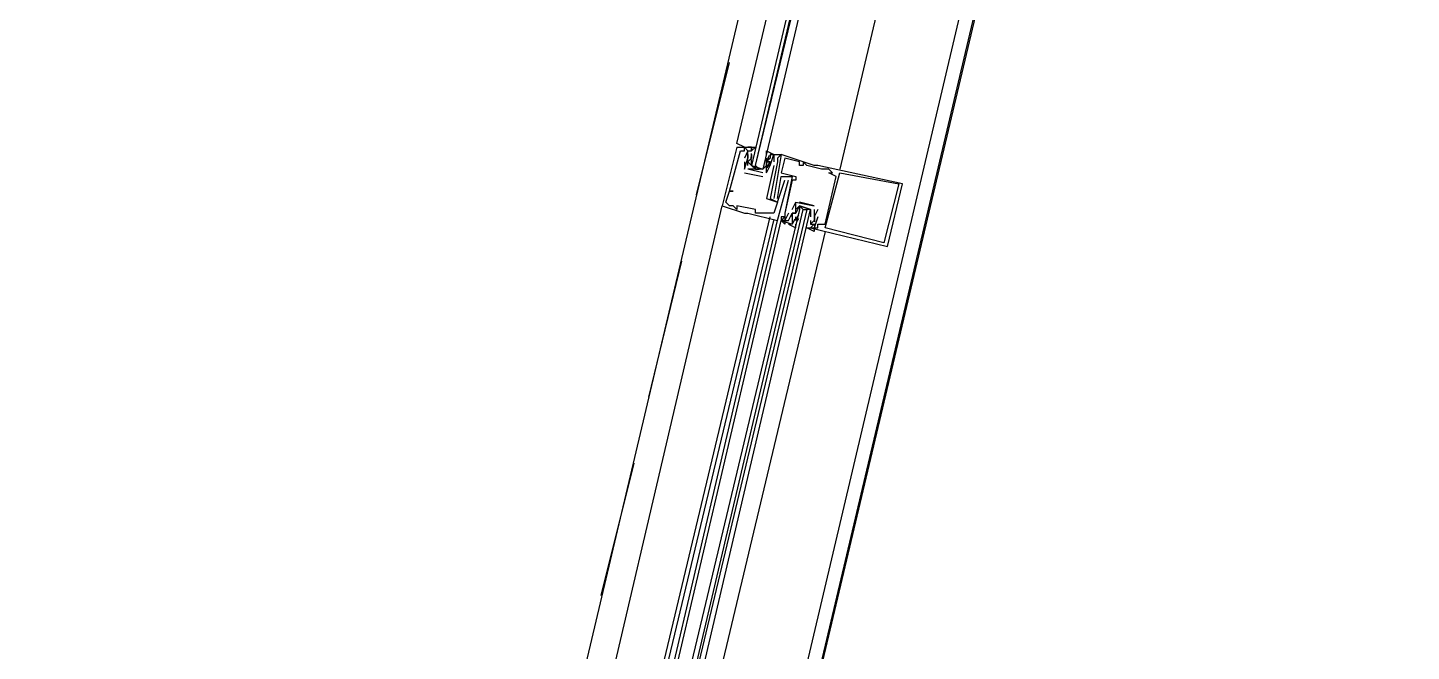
# Model space of a CAD drawing. Header units: feet. Extents: x -84 to 198, y -22 to 181.
# Drawn here: x 88.47 to 93.49, y 21.96 to 24.22 of the extents above; entities that cross this region are included whole.
import ezdxf

# ---------------------------------------------------------------- set-up
doc = ezdxf.new("R2010")
doc.units = ezdxf.units.FT
doc.layers.add('A-LINEA', color=7, linetype='CONTINUOUS')

msp = doc.modelspace()

# ---------------------------------------------------------------- linework, layer by layer
at = {"layer": 'A-LINEA'}
for p, q in [((89.6, 14.5378), (92.6933, 27.6178)), ((91.8, 27.4578), (89.9867, 19.7778)), ((92.56, 27.2844), (90.7467, 19.6044)), ((90.8933, 23.6178), (91.0133, 24.0978)), ((91.04, 23.7911), (91.04, 23.7911)), ((91.0533, 23.7778), (91.0533, 23.7778)), ((91.0667, 23.7911), (91.0667, 23.7911)), ((91.0667, 23.7778), (91.0667, 23.7778)), ((91.0667, 23.7511), (91.0667, 23.7511)), ((91.08, 23.7778), (91.08, 23.7778)), ((91.08, 23.7644), (91.08, 23.7644)), ((91.08, 23.7644), (91.08, 23.7644)), ((91.08, 23.7511), (91.08, 23.7511)), ((91.08, 23.7511), (91.08, 23.7511)), ((91.08, 23.7511), (91.08, 23.7511)), ((91.0925, 23.7355), (91.0919, 23.7559)), ((91.0932, 23.7546), (91.0922, 23.7665)), ((91.0926, 23.7493), (91.0923, 23.7676)), ((91.0933, 23.7911), (91.0933, 23.7911)), ((91.0933, 23.7778), (91.0933, 23.7778)), ((91.0933, 23.7644), (91.0933, 23.7644)), ((91.0933, 23.7644), (91.0933, 23.7511)), ((91.1467, 23.7511), (91.1467, 23.7511)), ((91.1467, 23.7378), (91.1467, 23.7511)), ((91.1467, 23.7511), (91.1467, 23.7511)), ((91.157, 23.7604), (91.1485, 23.7441)), ((91.1552, 23.7533), (91.1489, 23.7432)), ((91.16, 23.7644), (91.16, 23.7644)), ((91.1733, 23.7644), (91.1733, 23.7644)), ((91.1733, 23.7511), (91.1733, 23.7511)), ((91.1867, 23.7511), (91.1867, 23.7511)), ((91.2, 23.7644), (91.2, 23.7644)), ((91.2, 23.7644), (91.2, 23.7644)), ((91.2133, 23.7511), (91.2133, 23.7511)), ((91.0667, 23.7378), (91.0667, 23.7111)), ((91.0667, 23.7378), (91.0667, 23.7378)), ((91.0667, 23.7111), (91.0667, 23.7111)), ((91.0667, 23.7111), (91.0667, 23.7111)), ((91.0667, 23.6978), (91.1333, 23.6844)), ((91.0667, 23.6978), (91.0667, 23.6978)), ((91.08, 23.7111), (91.08, 23.7111)), ((91.1333, 23.6978), (91.08, 23.7111)), ((91.08, 23.7111), (91.08, 23.7111)), ((91.0932, 23.728), (91.0922, 23.7399)), ((91.0933, 23.7378), (91.0933, 23.7378)), ((91.0933, 23.7244), (91.0933, 23.7244)), ((91.1067, 23.7111), (91.12, 23.7111)), ((91.1333, 23.7244), (91.1333, 23.7244)), ((91.1333, 23.6978), (91.1333, 23.6978)), ((91.1333, 23.6978), (91.1333, 23.6978)), ((91.1467, 23.7378), (91.1467, 23.7378)), ((91.1467, 23.7378), (91.1467, 23.7378)), ((91.1467, 23.7244), (91.1467, 23.7244)), ((91.1467, 23.6978), (91.1467, 23.6978)), ((91.1467, 23.6978), (91.1467, 23.6978)), ((91.158, 23.735), (91.1484, 23.717)), ((91.1552, 23.7267), (91.1489, 23.7165)), ((91.16, 23.7378), (91.16, 23.7378)), ((91.16, 23.7244), (91.16, 23.7244)), ((91.16, 23.7244), (91.16, 23.7244)), ((91.1733, 23.7378), (91.1733, 23.7378)), ((91.1733, 23.7244), (91.1733, 23.7244)), ((91.1867, 23.7378), (91.1867, 23.7378)), ((91.1867, 23.7378), (91.1867, 23.7378)), ((91.2, 23.6978), (91.2, 23.6978)), ((91.2667, 23.7378), (91.2667, 23.7378)), ((91.2667, 23.7244), (91.2667, 23.7244)), ((91.28, 23.7378), (91.28, 23.7378)), ((91.28, 23.7244), (91.28, 23.7244)), ((91.2933, 23.7244), (91.2933, 23.7244)), ((91.32, 23.7244), (91.32, 23.7244)), ((91.3333, 23.7244), (91.3333, 23.7244)), ((91.3467, 23.7111), (91.3467, 23.7111)), ((91.36, 23.7111), (91.36, 23.7111)), ((91.3733, 23.7111), (91.3733, 23.7111)), ((91.3733, 23.6978), (91.3733, 23.6978)), ((91.3867, 23.6978), (91.3867, 23.6978)), ((91.4133, 23.6978), (91.4133, 23.6978)), ((91.1333, 23.6844), (91.1333, 23.6844)), ((91.1867, 23.6844), (91.1867, 23.6844)), ((91.2, 23.6844), (91.2, 23.6844)), ((91.2133, 23.6711), (91.2133, 23.6711)), ((91.2267, 23.6711), (91.2267, 23.6711)), ((91.24, 23.6844), (91.24, 23.6844)), ((91.24, 23.6711), (91.24, 23.6711)), ((91.2533, 23.6844), (91.2533, 23.6844)), ((91.2533, 23.6711), (91.2533, 23.6711)), ((91.4, 23.6844), (91.4, 23.6844)), ((91.6267, 23.6578), (91.6267, 23.6578)), ((91.64, 23.6578), (91.64, 23.6578)), ((91.0133, 23.6311), (91.0133, 23.6311)), ((91.0133, 23.6311), (91.0133, 23.6311)), ((91.0267, 23.6311), (91.0267, 23.6311)), ((91.1467, 23.6044), (91.1467, 23.6044)), ((91.16, 23.6044), (91.16, 23.6044)), ((91.1733, 23.6044), (91.1733, 23.6044)), ((91.1867, 23.6044), (91.1867, 23.6044)), ((90.1867, 20.1644), (90.9867, 23.5778)), ((90.9867, 23.5778), (90.9867, 23.5778)), ((91, 23.5911), (91, 23.5911)), ((91.0133, 23.5778), (91.0133, 23.5778)), ((91.0267, 23.5778), (91.0267, 23.5778)), ((91.04, 23.5778), (91.04, 23.5778)), ((91.04, 23.5644), (91.04, 23.5644)), ((91.0667, 23.5511), (91.0667, 23.5511)), ((91.08, 23.5511), (91.08, 23.5511)), ((91.1067, 23.5644), (91.1067, 23.5644)), ((91.1067, 23.5511), (91.1067, 23.5511)), ((91.12, 23.5511), (91.12, 23.5511)), ((91.1333, 23.5511), (91.1333, 23.5511)), ((91.1733, 23.5511), (91.1733, 23.5511)), ((91.1867, 23.5911), (91.1867, 23.5911)), ((91.1867, 23.5911), (91.1867, 23.5911)), ((91.2133, 23.5511), (91.2133, 23.5511)), ((91.2133, 23.5511), (91.2133, 23.5511)), ((91.2267, 23.5511), (91.2267, 23.5511)), ((91.24, 23.5644), (91.24, 23.5644)), ((91.24, 23.5511), (91.24, 23.5511)), ((91.24, 23.5511), (91.24, 23.5511)), ((91.2533, 23.5911), (91.2533, 23.5911)), ((91.2533, 23.5911), (91.2533, 23.5911)), ((91.2533, 23.5511), (91.2533, 23.5511)), ((91.2553, 23.5273), (91.2649, 23.5452)), ((91.2582, 23.5355), (91.2644, 23.5457)), ((91.32, 23.5778), (91.2667, 23.5911)), ((91.2667, 23.5911), (91.2667, 23.5911)), ((91.2667, 23.5511), (91.2667, 23.5511)), ((91.28, 23.5644), (91.2933, 23.5644)), ((91.3067, 23.5511), (91.3067, 23.5511)), ((91.32, 23.5778), (91.32, 23.5778)), ((91.32, 23.5778), (91.32, 23.5778)), ((91.32, 23.5644), (91.32, 23.5644)), ((91.32, 23.5644), (91.32, 23.5378)), ((91.32, 23.5644), (91.32, 23.5644)), ((91.3333, 23.5644), (91.3333, 23.5644)), ((90.3467, 20.1244), (91.16, 23.5378)), ((90.36, 20.1244), (91.1733, 23.5244)), ((90.3867, 20.1111), (91.1867, 23.5244)), ((90.4, 20.1111), (91.2, 23.5244)), ((91.1867, 23.5244), (91.1867, 23.5244)), ((91.2, 23.5378), (91.2, 23.5378)), ((91.2, 23.5244), (91.2, 23.5244)), ((91.2, 23.5244), (91.2, 23.5244)), ((91.2, 23.5244), (91.2, 23.5244)), ((91.2, 23.5244), (91.2, 23.5244)), ((91.2, 23.5244), (91.2, 23.5244)), ((91.2133, 23.5378), (91.2133, 23.5378)), ((91.2133, 23.5378), (91.2133, 23.5378)), ((91.2133, 23.5244), (91.2133, 23.5244)), ((91.2133, 23.5244), (91.2133, 23.5244)), ((91.2267, 23.5244), (91.2267, 23.5244)), ((91.24, 23.5378), (91.24, 23.5378)), ((91.24, 23.5111), (91.24, 23.5111)), ((91.243, 23.5152), (91.2515, 23.5314)), ((91.2533, 23.5378), (91.2533, 23.5378)), ((91.2533, 23.5244), (91.2533, 23.5378)), ((91.2533, 23.5244), (91.2533, 23.5244)), ((91.2582, 23.5222), (91.2644, 23.5324)), ((91.3067, 23.5244), (91.3067, 23.5111)), ((91.3067, 23.5244), (91.3067, 23.5244)), ((91.3067, 23.5111), (91.3067, 23.5111)), ((91.3067, 23.4978), (91.3067, 23.4978)), ((91.3068, 23.5209), (91.3078, 23.509)), ((91.32, 23.5378), (91.32, 23.5244)), ((91.32, 23.5378), (91.32, 23.5378)), ((91.32, 23.5378), (91.32, 23.5378)), ((91.32, 23.5244), (91.32, 23.5244)), ((91.32, 23.4978), (91.32, 23.4978)), ((91.3201, 23.5342), (91.3212, 23.5224)), ((91.3208, 23.5129), (91.3211, 23.4946)), ((91.3209, 23.5401), (91.3214, 23.5197)), ((91.3333, 23.5378), (91.3333, 23.5378)), ((91.3333, 23.5111), (91.3333, 23.5111)), ((91.3333, 23.4978), (91.3333, 23.4978)), ((91.36, 23.5111), (91.36, 23.5111)), ((91.36, 23.4978), (91.36, 23.4978)), ((91.36, 23.4844), (90.5467, 20.0711)), ((91.5733, 23.4444), (91.5733, 23.4444)), ((91.5867, 23.4311), (91.5867, 23.4311)), ((90.72, 22.8844), (90.84, 23.3778)), ((90.5467, 22.1644), (90.6667, 22.6444))]:
    msp.add_line(p, q, dxfattribs=at)
for points in [[(126.2667, 36.6311), (119.2267, 38.2978), (119.16, 37.9644), (109.12, 40.3378), (105.48, 24.9378), (96.3733, 27.2578), (96.2667, 26.7644), (92.6933, 27.6178), (92.1333, 25.2311), (89.6, 14.5378), (77.3867, 17.4311), (77.2267, 16.7778), (73.6667, 17.6178), (72.7067, 13.6044), (71.9067, 10.1778)], [(92.28, 27.3511), (91.8533, 25.5778), (91.4133, 23.7111)], [(91.0667, 23.7911), (91.0667, 23.7911), (91.04, 23.8044), (91.48, 25.6578)], [(91.5467, 25.6444), (91.0933, 23.7244), (91.1067, 23.7111), (91.1067, 23.7244), (91.56, 25.6444)], [(91.5867, 25.6311), (91.1333, 23.7111), (91.12, 23.7111), (91.1067, 23.7244), (91.5733, 25.6444)], [(91.0667, 23.7911), (91.0667, 23.7911), (91.04, 23.8044)], [(91.0667, 23.7911), (91.0667, 23.7911), (91.04, 23.8044)], [(91.04, 23.7911), (90.9867, 23.5778), (91.0667, 23.5511), (91.08, 23.5511), (91.1867, 23.5244), (91.2267, 23.6711)], [(91, 23.5911), (91.0133, 23.6311), (91.0267, 23.6311), (91.0133, 23.6311), (91.0533, 23.7778), (91.0667, 23.7778), (91.0667, 23.7911), (91.08, 23.7778), (91.0667, 23.7511)], [(91.04, 23.7911), (91.0933, 23.7911), (91.0933, 23.7778), (91.0933, 23.7778)], [(91.0667, 23.7111), (91.08, 23.7511), (91.08, 23.7644), (91.08, 23.7511), (91.08, 23.7644)], [(91.08, 23.7244), (91.08, 23.7511), (91.08, 23.7778), (91.0933, 23.7778), (91.0933, 23.7911), (91.08, 23.7911), (91.1067, 23.7911), (91.0933, 23.7778)], [(91.1467, 23.7644), (91.1467, 23.7778), (91.1733, 23.7644), (91.16, 23.7644), (91.16, 23.7511), (91.1467, 23.7378), (91.16, 23.7378), (91.1467, 23.7378), (91.1467, 23.7244), (91.1333, 23.7111), (91.08, 23.7111)], [(91.0933, 23.7511), (91.08, 23.7378), (91.0933, 23.7244), (91.1333, 23.7111), (91.1467, 23.7244), (91.1467, 23.7378)], [(91.1467, 23.6978), (91.16, 23.7244), (91.16, 23.7244), (91.1733, 23.7644), (91.1733, 23.7511), (91.1733, 23.7378)], [(91.1467, 23.6978), (91.1467, 23.7378), (91.1467, 23.7244), (91.16, 23.7244), (91.16, 23.7378), (91.1467, 23.7378), (91.1467, 23.7511), (91.1467, 23.7511)], [(91.16, 23.7644), (91.2, 23.7644), (91.1867, 23.7511), (91.1867, 23.7378), (91.16, 23.6044), (91.1867, 23.5911), (91.2133, 23.6711), (91.2133, 23.6711)], [(91.3067, 23.4978), (91.5867, 23.4311), (91.64, 23.6578), (91.3333, 23.7244), (91.32, 23.7244), (91.2, 23.7644), (91.1867, 23.6844), (91.1733, 23.6044)], [(91.3333, 23.5378), (91.32, 23.4978), (91.3333, 23.4978), (91.3333, 23.5111), (91.36, 23.5111), (91.4, 23.6844), (91.3733, 23.6978), (91.3867, 23.6978), (91.3733, 23.7111), (91.36, 23.7111), (91.3467, 23.7111), (91.2933, 23.7244), (91.28, 23.7378), (91.28, 23.7244), (91.2667, 23.7244), (91.2667, 23.7378), (91.2133, 23.7511), (91.2, 23.6978), (91.2533, 23.6844), (91.2533, 23.6711), (91.24, 23.6711), (91.2133, 23.5511), (91.2133, 23.5511)], [(91.1733, 23.7244), (91.1467, 23.6044), (91.1867, 23.5911), (91.1733, 23.5511), (91.1333, 23.5511), (91.12, 23.5511), (91.1067, 23.5511), (91.1067, 23.5644), (91.04, 23.5778), (91.04, 23.5644), (91.0267, 23.5778), (91.0133, 23.5778), (91, 23.5911)], [(91.6267, 23.6578), (91.5733, 23.4444), (91.36, 23.4978), (91.4133, 23.6978), (91.6267, 23.6578)], [(91.1867, 23.6044), (91.2, 23.6844), (91.24, 23.6844), (91.2133, 23.5511), (91.2133, 23.5378), (91.2133, 23.5244), (91.2, 23.5244), (91.2133, 23.5378), (91.2, 23.5378), (91.2, 23.5244), (91.24, 23.5111)], [(90.4933, 20.0844), (91.3067, 23.5644), (91.2933, 23.5644), (90.4667, 20.0978), (91.28, 23.5644), (91.2667, 23.5778), (91.2667, 23.5644), (90.44, 20.0978)], [(91.2267, 23.5511), (91.2133, 23.5244), (91.2267, 23.5244), (91.24, 23.5511), (91.24, 23.5511)], [(91.3067, 23.5644), (91.2667, 23.5778), (91.2533, 23.5511), (91.24, 23.5511), (91.24, 23.5378), (91.24, 23.5244), (91.24, 23.5111), (91.2267, 23.5111), (91.2533, 23.4978), (91.2533, 23.5111)], [(91.24, 23.5644), (91.2533, 23.5911), (91.2533, 23.5911)], [(91.24, 23.5378), (91.24, 23.5511), (91.2533, 23.5511), (91.2533, 23.5911), (91.32, 23.5778)], [(91.2533, 23.5511), (91.2533, 23.5644), (91.2667, 23.5778), (91.3067, 23.5644), (91.3067, 23.5511), (91.3067, 23.5378)], [(91.32, 23.5644), (91.32, 23.5378), (91.32, 23.5244), (91.3067, 23.5111), (91.32, 23.5111), (91.3067, 23.4978), (91.32, 23.4978), (91.32, 23.4844), (91.2933, 23.4978), (91.3067, 23.4978)], [(91.3333, 23.5644), (91.32, 23.5378), (91.32, 23.5378)], [(91.2133, 23.5244), (91.2133, 23.5111), (91.2, 23.5244)], [(91.2133, 23.5244), (91.2133, 23.5111), (91.2, 23.5244)], [(91.2133, 23.5244), (91.2133, 23.5111), (91.2, 23.5244)]]:
    msp.add_lwpolyline(points, dxfattribs=at)

doc.saveas('drawing.dxf')
